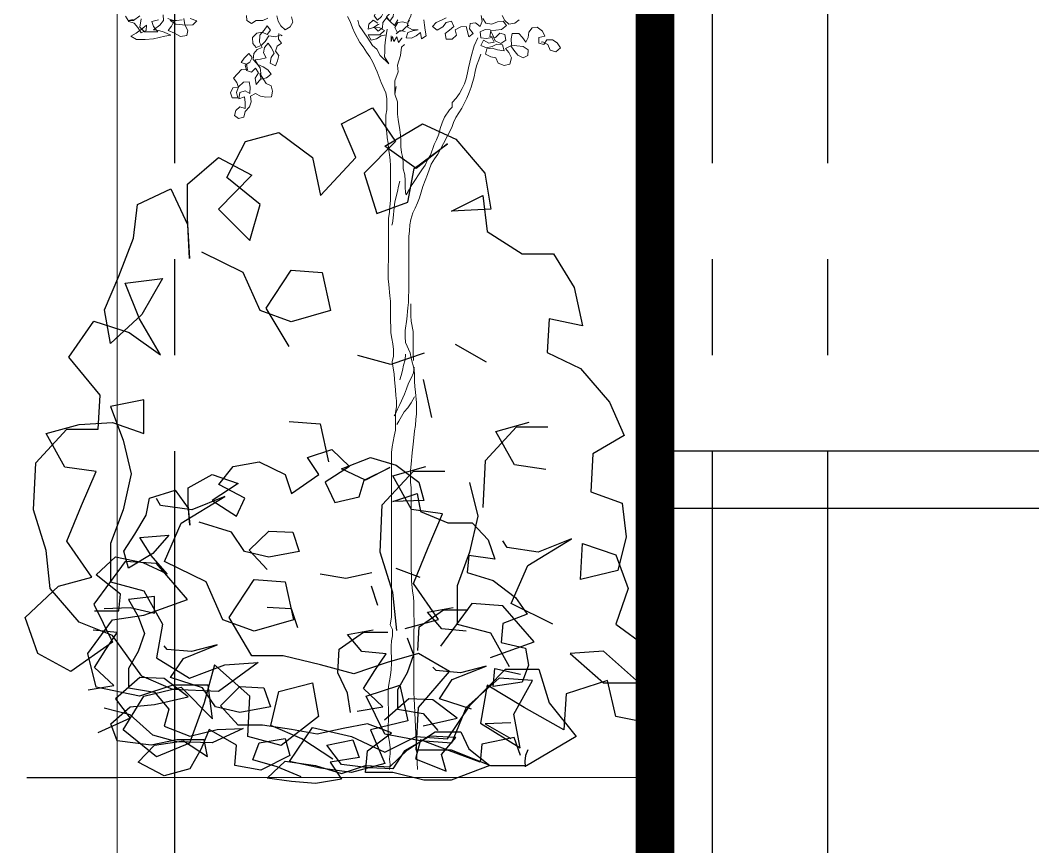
# Model space of a CAD drawing. Header units: metres. Extents: x -58 to 722, y -1100 to 345.
# Drawn here: x 23.128 to 24.447, y 122.748 to 123.825 of the extents above; entities that cross this region are included whole.
import ezdxf

# ---------------------------------------------------------------- set-up
doc = ezdxf.new("R2010")
doc.units = ezdxf.units.M
doc.header["$MEASUREMENT"] = 0
for name, pattern in [('CENTER2', [1.125, 0.75, -0.125, 0.125, -0.125]), ('CENTERX2', [4, 2.5, -0.5, 0.5, -0.5]), ('HIDDEN2', [0.1875, 0.125, -0.0625])]:
    doc.linetypes.add(name, pattern=pattern)
doc.layers.add('FSR_ARQ_002MURO', color=150, linetype='Continuous', lineweight=30)
doc.layers.add('FSR_ARQ_006ARBOLES', color=74, linetype='Continuous', lineweight=0)
for name, color, linetype in [('FSR_ARQ_005VEGETACION', 64, 'Continuous'), ('FSR_ARQ_007PROYECCIONES', 200, 'HIDDEN2'), ('FSR_ARQ_016EJES', 135, 'CENTER2'), ('FSR_ARQ_29PERFILES ACERO', 143, 'Continuous')]:
    doc.layers.add(name, color=color, linetype=linetype)

# ---------------------------------------------------------------- blocks, each defined once
blk = doc.blocks.new('arbusto 3 fsr')
at = {"layer": 'FSR_ARQ_005VEGETACION', "color": 126}
for p, q in [((279.8745, -32.4285), (279.9058, -32.4182)), ((279.9058, -32.4182), (279.929, -32.4402)), ((279.7588, -32.4638), (279.7777, -32.4402)), ((279.7777, -32.4402), (279.8114, -32.4344)), ((279.8114, -32.4344), (279.8451, -32.4506)), ((279.8891, -32.4506), (279.8745, -32.4285)), ((279.929, -32.4402), (279.8974, -32.4608)), ((279.9185, -32.4432), (279.9562, -32.4285)), ((279.9562, -32.4285), (279.9899, -32.4387)), ((279.9899, -32.4387), (280.0193, -32.4608)), ((279.7189, -32.4682), (279.7504, -32.4506)), ((279.7504, -32.4506), (279.7841, -32.4623)), ((279.8451, -32.4506), (279.8534, -32.4755)), ((279.8534, -32.4755), (279.8891, -32.4506)), ((279.95, -32.4579), (279.9185, -32.4432)), ((279.9479, -32.4579), (279.9816, -32.4417)), ((279.9816, -32.4417), (279.95, -32.4579)), ((279.7841, -32.4623), (279.7504, -32.4844)), ((279.7925, -32.4814), (279.7588, -32.4638)), ((279.8974, -32.4608), (279.9101, -32.4872)), ((279.9416, -32.4799), (279.9479, -32.4579)), ((280.0193, -32.4608), (280.0256, -32.4844)), ((279.6685, -32.4814), (279.7022, -32.4712)), ((279.7022, -32.4712), (279.7189, -32.4946)), ((279.7189, -32.4902), (279.7189, -32.4682)), ((279.9101, -32.4872), (279.9416, -32.4799)), ((279.9856, -32.4859), (280.0172, -32.4755)), ((280.0172, -32.4755), (280.0215, -32.4991)), ((279.6644, -32.5035), (279.6685, -32.4814)), ((279.721, -32.5167), (279.7189, -32.4902)), ((279.7504, -32.4844), (279.782, -32.505)), ((279.782, -32.505), (279.7925, -32.4814)), ((280.0256, -32.4844), (279.9856, -32.4859)), ((279.6496, -32.5284), (279.6644, -32.5035)), ((279.7189, -32.4946), (279.721, -32.5167)), ((280.0215, -32.4991), (280.0571, -32.5138)), ((279.7753, -32.526), (279.7334, -32.5126)), ((280.0571, -32.5138), (280.0886, -32.5138)), ((280.0886, -32.5138), (280.1097, -32.5358)), ((279.635, -32.5505), (279.6496, -32.5284)), ((279.656, -32.5329), (279.6938, -32.5299)), ((279.6706, -32.5563), (279.656, -32.5329)), ((279.6938, -32.5299), (279.6728, -32.5535)), ((279.7922, -32.5509), (279.7753, -32.526)), ((279.7985, -32.5494), (279.8238, -32.5245)), ((279.8238, -32.5245), (279.8551, -32.526)), ((279.8551, -32.526), (279.8635, -32.5509)), ((280.1097, -32.5358), (280.118, -32.5608)), ((279.5992, -32.5814), (279.6245, -32.5578)), ((279.6245, -32.5578), (279.6601, -32.5652)), ((279.6412, -32.5726), (279.635, -32.5505)), ((279.6728, -32.5535), (279.6412, -32.5726)), ((279.6916, -32.5799), (279.6706, -32.5563)), ((279.8238, -32.5583), (279.7922, -32.5509)), ((279.8216, -32.5745), (279.7985, -32.5494)), ((279.8635, -32.5509), (279.8238, -32.5583)), ((280.0844, -32.5563), (280.0822, -32.5784)), ((280.118, -32.5608), (280.0844, -32.5563)), ((279.6601, -32.5652), (279.6916, -32.5799)), ((279.6307, -32.6064), (279.5992, -32.5814)), ((279.9244, -32.5862), (279.8909, -32.5804)), ((279.9581, -32.5789), (279.9244, -32.5862)), ((280.021, -32.5847), (279.9897, -32.573)), ((280.0822, -32.5784), (280.1159, -32.5888)), ((279.9572, -32.5959), (279.9656, -32.6209)), ((280.1159, -32.5888), (280.1453, -32.6109)), ((279.6288, -32.6284), (279.6307, -32.6064)), ((279.6749, -32.6094), (279.6412, -32.6137)), ((279.6749, -32.6314), (279.6749, -32.6094)), ((280.1453, -32.6109), (280.1601, -32.6328)), ((279.6097, -32.6254), (279.6434, -32.6241)), ((279.6412, -32.6137), (279.6539, -32.6358)), ((279.6434, -32.6241), (279.6749, -32.6314)), ((279.8217, -32.6236), (279.853, -32.6251)), ((279.853, -32.6251), (279.8614, -32.65)), ((280.0305, -32.63), (280.0639, -32.624)), ((279.5972, -32.6284), (279.6288, -32.6284)), ((279.6539, -32.6358), (279.6622, -32.6579)), ((280.0199, -32.6491), (280.0515, -32.627)), ((280.0493, -32.6519), (280.0305, -32.63)), ((280.0515, -32.627), (280.083, -32.627)), ((280.1601, -32.6328), (280.1286, -32.6447)), ((280.0178, -32.6799), (280.0199, -32.6491)), ((280.0809, -32.6549), (280.0493, -32.6519)), ((280.1286, -32.6447), (280.1264, -32.6696)), ((279.6266, -32.6564), (279.5951, -32.6534)), ((279.6118, -32.6785), (279.6266, -32.6564)), ((279.6622, -32.6579), (279.6539, -32.6813)), ((279.9157, -32.6782), (279.9473, -32.6561)), ((279.9263, -32.6591), (279.9598, -32.6531)), ((279.9452, -32.6811), (279.9263, -32.6591)), ((279.9473, -32.6561), (279.9788, -32.6561)), ((280.004, -32.6635), (280.0123, -32.6856)), ((279.6916, -32.6785), (279.6876, -32.674)), ((279.7127, -32.6902), (279.7567, -32.6726)), ((279.7567, -32.6726), (279.7232, -32.6813)), ((279.9136, -32.709), (279.9157, -32.6782)), ((280.1264, -32.6696), (280.158, -32.677)), ((280.158, -32.677), (280.1621, -32.699)), ((279.5972, -32.7019), (279.6118, -32.6785)), ((279.6539, -32.6813), (279.6412, -32.7034)), ((279.7232, -32.6813), (279.6916, -32.6785)), ((279.6959, -32.7151), (279.7127, -32.6902)), ((279.9767, -32.6841), (279.9452, -32.6811)), ((279.9619, -32.7061), (279.9767, -32.6841)), ((280.0123, -32.6856), (280.004, -32.709)), ((279.6223, -32.7255), (279.5972, -32.7019)), ((279.6412, -32.7034), (279.6412, -32.7285)), ((280.0417, -32.7061), (280.0376, -32.7016)), ((280.0628, -32.7179), (280.1068, -32.7003)), ((280.1068, -32.7003), (280.0733, -32.709)), ((280.1159, -32.727), (280.118, -32.7034)), ((280.118, -32.7034), (280.1515, -32.7108)), ((280.1621, -32.699), (280.1537, -32.7211)), ((279.656, -32.7151), (279.6245, -32.7431)), ((279.6876, -32.7166), (279.656, -32.7151)), ((279.7189, -32.7402), (279.6876, -32.7166)), ((279.7378, -32.7285), (279.6959, -32.7151)), ((279.9263, -32.7356), (279.9136, -32.709)), ((279.9473, -32.7296), (279.9619, -32.7061)), ((280.004, -32.709), (279.9913, -32.7311)), ((280.0733, -32.709), (280.0417, -32.7061)), ((279.5888, -32.7313), (279.6223, -32.7255)), ((279.6412, -32.7285), (279.6749, -32.7343)), ((279.7547, -32.7534), (279.7378, -32.7285)), ((279.761, -32.7519), (279.7863, -32.727)), ((279.7863, -32.727), (279.8176, -32.7285)), ((279.8176, -32.7285), (279.826, -32.7534)), ((279.9724, -32.7532), (279.9473, -32.7296)), ((280.046, -32.7428), (280.0628, -32.7179)), ((280.1537, -32.7211), (280.1159, -32.727)), ((279.6245, -32.7431), (279.6434, -32.7681)), ((279.6749, -32.7343), (279.6938, -32.7563)), ((279.6749, -32.7504), (279.7189, -32.7402)), ((279.9304, -32.7605), (279.9263, -32.7356)), ((280.0061, -32.7428), (279.9746, -32.7707)), ((279.9913, -32.7311), (279.9913, -32.7562)), ((280.0376, -32.7443), (280.0061, -32.7428)), ((280.0879, -32.7562), (280.046, -32.7428)), ((279.6434, -32.7636), (279.6097, -32.7549)), ((279.6182, -32.7755), (279.6434, -32.7534)), ((279.6434, -32.7534), (279.6749, -32.7504)), ((279.6938, -32.7563), (279.6876, -32.7784)), ((279.7863, -32.7608), (279.7547, -32.7534)), ((279.7841, -32.777), (279.761, -32.7519)), ((279.826, -32.7534), (279.7863, -32.7608)), ((279.9389, -32.759), (279.9724, -32.7532)), ((279.9913, -32.7562), (280.025, -32.762)), ((280.069, -32.7679), (280.0376, -32.7443)), ((279.6434, -32.7681), (279.6013, -32.7872)), ((279.6728, -32.7902), (279.6434, -32.7636)), ((280.025, -32.762), (280.0439, -32.784)), ((280.025, -32.7781), (280.069, -32.7679)), ((279.6266, -32.7976), (279.6182, -32.7755)), ((279.6876, -32.7784), (279.721, -32.7916)), ((279.721, -32.7916), (279.7567, -32.7829)), ((279.7464, -32.7829), (279.7358, -32.8078)), ((279.782, -32.8034), (279.7464, -32.7829)), ((279.7904, -32.7814), (279.7504, -32.8004)), ((279.7567, -32.7829), (279.7904, -32.7814)), ((279.8157, -32.777), (279.7841, -32.777)), ((279.8534, -32.7829), (279.8157, -32.777)), ((279.8869, -32.7887), (279.8534, -32.7829)), ((279.9206, -32.7814), (279.8869, -32.7887)), ((279.9522, -32.7755), (279.9206, -32.7814)), ((279.9835, -32.7872), (279.9522, -32.7755)), ((280.1391, -32.774), (280.1054, -32.7755)), ((280.1054, -32.7755), (280.1391, -32.7946)), ((279.7043, -32.7961), (279.6706, -32.8034)), ((279.7043, -32.7989), (279.6728, -32.7902)), ((279.7399, -32.7961), (279.7043, -32.7961)), ((279.7442, -32.8182), (279.7399, -32.7961)), ((279.8114, -32.8004), (279.8451, -32.7946)), ((279.8451, -32.7946), (279.8513, -32.8167)), ((279.8996, -32.8034), (279.9333, -32.7961)), ((279.9333, -32.7961), (279.9416, -32.8195)), ((279.9522, -32.8108), (279.9835, -32.7872)), ((280.0339, -32.7916), (280.0004, -32.8108)), ((280.0045, -32.8093), (280.0404, -32.7857)), ((280.0215, -32.7961), (280.015, -32.821)), ((280.0592, -32.8108), (280.0215, -32.7961)), ((280.0676, -32.7931), (280.0339, -32.7916)), ((280.0404, -32.7857), (280.0738, -32.7857)), ((280.0487, -32.8152), (280.0676, -32.7931)), ((280.0738, -32.7857), (280.0844, -32.8078)), ((280.1432, -32.7931), (280.1013, -32.8019)), ((280.1515, -32.8167), (280.1432, -32.7931)), ((279.6706, -32.8034), (279.6266, -32.7976)), ((279.6539, -32.8255), (279.6749, -32.8034)), ((279.6749, -32.8034), (279.7127, -32.7976)), ((279.7504, -32.8004), (279.7043, -32.7989)), ((279.7127, -32.7976), (279.7442, -32.8182)), ((279.7358, -32.8078), (279.721, -32.8342)), ((279.7798, -32.8299), (279.782, -32.8034)), ((279.803, -32.8225), (279.8114, -32.8004)), ((279.9185, -32.8284), (279.8996, -32.8034)), ((279.9816, -32.8314), (280.0045, -32.8093)), ((280.0844, -32.8078), (280.1116, -32.8299)), ((280.1013, -32.8019), (280.0992, -32.8255)), ((280.1611, -32.8092), (280.158, -32.8166)), ((279.8346, -32.8314), (279.803, -32.8225)), ((279.8513, -32.8167), (279.8135, -32.8357)), ((279.9416, -32.8195), (279.9039, -32.8255)), ((279.95, -32.8387), (279.9522, -32.8108)), ((280.0004, -32.8108), (279.9856, -32.8342)), ((280.015, -32.821), (280.055, -32.8372)), ((280.055, -32.8372), (280.0487, -32.8152)), ((280.0992, -32.8255), (280.0592, -32.8108)), ((280.158, -32.8166), (280.1572, -32.824)), ((279.6876, -32.8431), (279.6539, -32.8255)), ((279.721, -32.8342), (279.6876, -32.8431)), ((279.8135, -32.8357), (279.7798, -32.8299)), ((279.8219, -32.8461), (279.8451, -32.824)), ((279.8659, -32.8446), (279.8346, -32.8314)), ((279.8451, -32.824), (279.8848, -32.8299)), ((279.8848, -32.8299), (279.9185, -32.8401)), ((279.9039, -32.8255), (279.9185, -32.8475)), ((279.9541, -32.8327), (279.9185, -32.8284)), ((279.9185, -32.8401), (279.95, -32.8299)), ((279.95, -32.8299), (279.9816, -32.8314)), ((279.9856, -32.8342), (279.9541, -32.8327)), ((280.1116, -32.8299), (280.0614, -32.849)), ((280.1572, -32.824), (280.1578, -32.8314)), ((279.8534, -32.8505), (279.8219, -32.8461)), ((279.9185, -32.8475), (279.8848, -32.8533)), ((279.9856, -32.8387), (279.95, -32.8387)), ((280.0256, -32.849), (279.9856, -32.8387)), ((280.0614, -32.849), (280.0256, -32.849)), ((279.8848, -32.8533), (279.8534, -32.8505))]:
    blk.add_line(p, q, dxfattribs=at)
blk = doc.blocks.new('arbusto fsr 2')
at = {"layer": 'FSR_ARQ_005VEGETACION', "color": 104}
for p, q in [((276.9096, -31.4695), (276.95, -31.4489)), ((276.95, -31.4489), (276.9798, -31.4928)), ((276.9284, -31.5134), (276.9096, -31.4695)), ((276.9663, -31.4988), (277.015, -31.4695)), ((277.015, -31.4695), (277.0584, -31.4898)), ((276.7848, -31.4928), (276.8282, -31.4812)), ((276.8282, -31.4812), (276.8717, -31.5134)), ((277.0584, -31.4898), (277.0963, -31.5338)), ((276.7605, -31.5397), (276.7848, -31.4928)), ((276.9798, -31.4928), (276.9392, -31.5338)), ((277.0069, -31.5281), (276.9663, -31.4988)), ((277.0042, -31.5281), (277.0476, -31.4958)), ((277.0476, -31.4958), (277.0069, -31.5281)), ((276.709, -31.5484), (276.7497, -31.5134)), ((276.7497, -31.5134), (276.7931, -31.5367)), ((276.8717, -31.5134), (276.8825, -31.563)), ((276.8825, -31.563), (276.9284, -31.5134)), ((276.9962, -31.5717), (277.0042, -31.5281)), ((276.7931, -31.5367), (276.7497, -31.5807)), ((276.8039, -31.5747), (276.7605, -31.5397)), ((276.9392, -31.5338), (276.9555, -31.5863)), ((277.0963, -31.5338), (277.1043, -31.5807)), ((276.644, -31.5747), (276.6874, -31.5544)), ((276.6874, -31.5544), (276.709, -31.601)), ((276.709, -31.5923), (276.709, -31.5484)), ((277.0529, -31.5836), (277.0935, -31.563)), ((277.0935, -31.563), (277.0991, -31.6099)), ((276.6388, -31.6186), (276.644, -31.5747)), ((276.7497, -31.5807), (276.7904, -31.6216)), ((276.7904, -31.6216), (276.8039, -31.5747)), ((276.9555, -31.5863), (276.9962, -31.5717)), ((277.1043, -31.5807), (277.0529, -31.5836)), ((276.7118, -31.6449), (276.709, -31.5923)), ((276.709, -31.601), (276.7118, -31.6449)), ((277.0991, -31.6099), (277.145, -31.6392)), ((276.6197, -31.6682), (276.6388, -31.6186)), ((276.7817, -31.6634), (276.7278, -31.6369)), ((277.145, -31.6392), (277.1856, -31.6392)), ((277.1856, -31.6392), (277.2127, -31.6828)), ((276.8116, -31.71), (276.8442, -31.6604)), ((276.8442, -31.6604), (276.8846, -31.6634)), ((276.6009, -31.7121), (276.6197, -31.6682)), ((276.628, -31.6772), (276.6767, -31.6712)), ((276.6767, -31.6712), (276.6496, -31.7181)), ((276.8036, -31.713), (276.7817, -31.6634)), ((276.8846, -31.6634), (276.8954, -31.713)), ((276.6468, -31.7238), (276.628, -31.6772)), ((277.2127, -31.6828), (277.2235, -31.7327)), ((276.6089, -31.756), (276.6009, -31.7121)), ((276.8442, -31.7277), (276.8036, -31.713)), ((276.8415, -31.7599), (276.8116, -31.71)), ((276.8954, -31.713), (276.8442, -31.7277)), ((276.5547, -31.7736), (276.5873, -31.7268)), ((276.5873, -31.7268), (276.6332, -31.7414)), ((276.6496, -31.7181), (276.6089, -31.756)), ((276.6739, -31.7707), (276.6468, -31.7238)), ((277.1801, -31.7238), (277.1774, -31.7677)), ((277.2235, -31.7327), (277.1801, -31.7238)), ((276.6332, -31.7414), (276.6739, -31.7707)), ((277.0174, -31.7686), (276.974, -31.7832)), ((277.0985, -31.7802), (277.0581, -31.7569)), ((277.1774, -31.7677), (277.2208, -31.7883)), ((276.5953, -31.8233), (276.5547, -31.7736)), ((276.974, -31.7832), (276.9308, -31.7716)), ((277.2208, -31.7883), (277.2587, -31.8322)), ((277.0162, -31.8025), (277.027, -31.8521)), ((276.5928, -31.8672), (276.5953, -31.8233)), ((276.6523, -31.8292), (276.6089, -31.8379)), ((276.6523, -31.8731), (276.6523, -31.8292)), ((277.2587, -31.8322), (277.2777, -31.8758)), ((276.6089, -31.8379), (276.6252, -31.8818)), ((276.5682, -31.8612), (276.6117, -31.8585)), ((276.6117, -31.8585), (276.6523, -31.8731)), ((276.8415, -31.8574), (276.8819, -31.8604)), ((276.8819, -31.8604), (276.8927, -31.91)), ((277.1106, -31.8702), (277.1538, -31.8583)), ((276.5115, -31.9111), (276.5522, -31.8672)), ((276.5251, -31.8731), (276.5682, -31.8612)), ((276.5494, -31.9168), (276.5251, -31.8731)), ((276.5522, -31.8672), (276.5928, -31.8672)), ((277.0971, -31.9082), (277.1377, -31.8643)), ((277.135, -31.9139), (277.1106, -31.8702)), ((277.1377, -31.8643), (277.1784, -31.8643)), ((276.6252, -31.8818), (276.636, -31.9257)), ((277.2777, -31.8758), (277.2371, -31.8994)), ((277.2371, -31.8994), (277.2343, -31.949)), ((276.5088, -31.9723), (276.5115, -31.9111)), ((277.0943, -31.9694), (277.0971, -31.9082)), ((276.5901, -31.9227), (276.5494, -31.9168)), ((276.571, -31.9666), (276.5901, -31.9227)), ((276.636, -31.9257), (276.6252, -31.9723)), ((276.9628, -31.9661), (277.0034, -31.9222)), ((276.9763, -31.9282), (277.0195, -31.9162)), ((277.0034, -31.9222), (277.0441, -31.9222)), ((277.1756, -31.9198), (277.135, -31.9139)), ((277.0007, -31.9718), (276.9763, -31.9282)), ((277.0765, -31.9368), (277.0873, -31.9808)), ((277.2343, -31.949), (277.275, -31.9637)), ((276.6739, -31.9666), (276.6686, -31.9577)), ((276.701, -31.99), (276.7577, -31.955)), ((276.7577, -31.955), (276.7146, -31.9723)), ((276.96, -32.0274), (276.9628, -31.9661)), ((277.275, -31.9637), (277.2803, -32.0076)), ((276.5251, -32.0252), (276.5088, -31.9723)), ((276.5522, -32.0133), (276.571, -31.9666)), ((276.6252, -31.9723), (276.6089, -32.0162)), ((276.7146, -31.9723), (276.6739, -31.9666)), ((277.0413, -31.9778), (277.0007, -31.9718)), ((277.0223, -32.0217), (277.0413, -31.9778)), ((276.6794, -32.0396), (276.701, -31.99)), ((277.0873, -31.9808), (277.0765, -32.0274)), ((276.5845, -32.0602), (276.5522, -32.0133)), ((276.6089, -32.0162), (276.6089, -32.0661)), ((277.1252, -32.0217), (277.1199, -32.0127)), ((277.1523, -32.045), (277.209, -32.01)), ((277.209, -32.01), (277.1658, -32.0274)), ((277.2208, -32.0631), (277.2235, -32.0162)), ((277.2235, -32.0162), (277.2667, -32.0309)), ((277.2803, -32.0076), (277.2695, -32.0515)), ((276.5303, -32.0748), (276.5251, -32.0252)), ((276.9763, -32.0802), (276.96, -32.0274)), ((277.0034, -32.0683), (277.0223, -32.0217)), ((277.0765, -32.0274), (277.0602, -32.0713)), ((277.1658, -32.0274), (277.1252, -32.0217)), ((277.2667, -32.0309), (277.283, -32.0748)), ((276.628, -32.0396), (276.5873, -32.0951)), ((276.6686, -32.0425), (276.628, -32.0396)), ((276.709, -32.0894), (276.6686, -32.0425)), ((276.7334, -32.0661), (276.6794, -32.0396)), ((277.1307, -32.0946), (277.1523, -32.045)), ((277.2695, -32.0515), (277.2208, -32.0631)), ((276.498, -32.1127), (276.5414, -32.0718)), ((276.5414, -32.0718), (276.5845, -32.0602)), ((276.6089, -32.0661), (276.6523, -32.0778)), ((276.7552, -32.1157), (276.7334, -32.0661)), ((276.7632, -32.1127), (276.7959, -32.0631)), ((276.7959, -32.0631), (276.8363, -32.0661)), ((276.8363, -32.0661), (276.8471, -32.1157)), ((277.0358, -32.1152), (277.0034, -32.0683)), ((277.0602, -32.0713), (277.0602, -32.1212)), ((276.5682, -32.1187), (276.5303, -32.0748)), ((276.6523, -32.0778), (276.6767, -32.1214)), ((276.9816, -32.1298), (276.9763, -32.0802)), ((277.283, -32.0748), (277.2667, -32.1214)), ((276.5873, -32.0951), (276.6117, -32.145)), ((276.6523, -32.1098), (276.709, -32.0894)), ((277.0792, -32.0946), (277.0386, -32.1502)), ((277.1199, -32.0976), (277.0792, -32.0946)), ((277.1603, -32.1445), (277.1199, -32.0976)), ((277.1846, -32.1212), (277.1307, -32.0946)), ((276.6117, -32.1157), (276.6523, -32.1098)), ((276.5143, -32.1596), (276.498, -32.1127)), ((276.6117, -32.1361), (276.5682, -32.1187)), ((276.5793, -32.1596), (276.6117, -32.1157)), ((276.6767, -32.1214), (276.6686, -32.1653)), ((276.7959, -32.1304), (276.7552, -32.1157)), ((276.7931, -32.1626), (276.7632, -32.1127)), ((276.8471, -32.1157), (276.7959, -32.1304)), ((276.9926, -32.1269), (277.0358, -32.1152)), ((277.0602, -32.1212), (277.1036, -32.1328)), ((277.2667, -32.1214), (277.3074, -32.1507)), ((276.6496, -32.1889), (276.6117, -32.1361)), ((277.1036, -32.1328), (277.1279, -32.1765)), ((276.6117, -32.145), (276.5574, -32.1829)), ((277.1036, -32.1648), (277.1603, -32.1445)), ((277.3074, -32.1507), (277.2938, -32.1946)), ((276.5574, -32.1829), (276.5143, -32.1596)), ((276.5901, -32.2035), (276.5793, -32.1596)), ((276.8338, -32.1626), (276.7931, -32.1626)), ((276.8825, -32.1743), (276.8338, -32.1626)), ((277.0097, -32.1596), (276.969, -32.1713)), ((277.0501, -32.1829), (277.0097, -32.1596)), ((277.2506, -32.1567), (277.2072, -32.1596)), ((277.2072, -32.1596), (277.2506, -32.1976)), ((277.2938, -32.1946), (277.2506, -32.1567)), ((276.6686, -32.1653), (276.7118, -32.1916)), ((276.7118, -32.1916), (276.7577, -32.1743)), ((276.7444, -32.1743), (276.7309, -32.2239)), ((276.7904, -32.2152), (276.7444, -32.1743)), ((276.8011, -32.1713), (276.7497, -32.2092)), ((276.7577, -32.1743), (276.8011, -32.1713)), ((276.9256, -32.1859), (276.8825, -32.1743)), ((276.969, -32.1713), (276.9256, -32.1859)), ((276.6902, -32.2063), (276.6496, -32.1889)), ((277.0097, -32.2298), (277.0501, -32.1829)), ((277.0772, -32.2269), (277.1234, -32.18)), ((277.1234, -32.18), (277.1666, -32.18)), ((277.1666, -32.18), (277.1801, -32.2239)), ((276.6468, -32.2152), (276.5901, -32.2035)), ((276.6902, -32.2006), (276.6468, -32.2152)), ((276.6523, -32.2152), (276.701, -32.2035)), ((276.7361, -32.2006), (276.6902, -32.2006)), ((276.701, -32.2035), (276.7417, -32.2445)), ((276.7417, -32.2445), (276.7361, -32.2006)), ((276.8282, -32.2092), (276.8717, -32.1976)), ((276.8717, -32.1976), (276.8797, -32.2415)), ((276.9419, -32.2152), (276.9854, -32.2006)), ((276.9854, -32.2006), (276.9962, -32.2472)), ((277.1151, -32.1916), (277.0719, -32.2298)), ((277.0991, -32.2006), (277.0908, -32.2502)), ((277.1477, -32.2298), (277.0991, -32.2006)), ((277.1585, -32.1946), (277.1151, -32.1916)), ((277.1342, -32.2385), (277.1585, -32.1946)), ((277.2559, -32.1946), (277.202, -32.2122)), ((277.2506, -32.1976), (277.2938, -32.1976)), ((277.2667, -32.2415), (277.2559, -32.1946)), ((277.2938, -32.1976), (277.3101, -32.2502)), ((277.3303, -32.2096), (277.2968, -32.1978)), ((276.6252, -32.2591), (276.6523, -32.2152)), ((276.7497, -32.2092), (276.6902, -32.2063)), ((276.7876, -32.2678), (276.7904, -32.2152)), ((276.8175, -32.2531), (276.8282, -32.2092)), ((276.9663, -32.2648), (276.9419, -32.2152)), ((277.202, -32.2122), (277.1992, -32.2591)), ((276.7309, -32.2239), (276.7118, -32.2765)), ((277.0069, -32.2854), (277.0097, -32.2298)), ((277.0476, -32.2708), (277.0772, -32.2269)), ((277.0719, -32.2298), (277.0529, -32.2765)), ((277.1992, -32.2591), (277.1477, -32.2298)), ((277.1801, -32.2239), (277.2153, -32.2678)), ((276.8797, -32.2415), (276.831, -32.2794)), ((277.1422, -32.2824), (277.1342, -32.2385)), ((277.3101, -32.2502), (277.2667, -32.2415)), ((276.8581, -32.2708), (276.8175, -32.2531)), ((276.8418, -32.3), (276.8717, -32.2561)), ((276.8717, -32.2561), (276.9229, -32.2678)), ((276.9962, -32.2472), (276.9475, -32.2591)), ((277.0908, -32.2502), (277.1422, -32.2824)), ((276.6686, -32.2941), (276.6252, -32.2591)), ((276.831, -32.2794), (276.7876, -32.2678)), ((276.9229, -32.2678), (276.9663, -32.2881)), ((276.9475, -32.2591), (276.9663, -32.3028)), ((277.0122, -32.2735), (276.9663, -32.2648)), ((276.9663, -32.2881), (277.0069, -32.2678)), ((277.0069, -32.2678), (277.0476, -32.2708)), ((277.2153, -32.2678), (277.1505, -32.3057)), ((276.7118, -32.2765), (276.6686, -32.2941)), ((276.8985, -32.2971), (276.8581, -32.2708)), ((277.0529, -32.2765), (277.0122, -32.2735)), ((277.0529, -32.2854), (277.0069, -32.2854)), ((277.1043, -32.3057), (277.0529, -32.2854)), ((276.8825, -32.3087), (276.8418, -32.3)), ((276.9229, -32.3144), (276.8825, -32.3087)), ((276.9663, -32.3028), (276.9229, -32.3144)), ((277.1505, -32.3057), (277.1043, -32.3057))]:
    blk.add_line(p, q, dxfattribs=at)
blk = doc.blocks.new('arboles fsr 01')
at = {"layer": 'FSR_ARQ_006ARBOLES', "color": 35}
for points in [[(186.4136, -36.7516), (186.4144, -36.7437), (186.4136, -36.7358), (186.4144, -36.728), (186.4144, -36.7187), (186.4137, -36.7101), (186.4122, -36.7022), (186.4115, -36.6936), (186.4115, -36.685), (186.4123, -36.6772), (186.4123, -36.66), (186.4116, -36.6521), (186.4116, -36.6343), (186.4123, -36.6264), (186.4152, -36.6092), (186.4159, -36.6006), (186.4166, -36.5914), (186.4166, -36.5828), (186.4159, -36.5742), (186.4159, -36.5656), (186.4167, -36.5577), (186.4181, -36.5499), (186.4181, -36.5406), (186.4145, -36.5334), (186.4167, -36.522), (186.4168, -36.2735), (186.4176, -36.265), (186.4204, -36.2492), (186.4226, -36.2399), (186.4226, -36.2135), (186.424, -36.2049), (186.4241, -36.1956), (186.4233, -36.1877), (186.4226, -36.1791), (186.4212, -36.1634), (186.4205, -36.1548), (186.4191, -36.1462), (186.4177, -36.1369), (186.4198, -36.1284), (186.4198, -36.1183), (186.4184, -36.1098), (186.417, -36.1019), (186.4156, -36.0933), (186.4156, -36.084), (186.4149, -36.0754), (186.4149, -36.0454), (186.4142, -36.0375), (186.4128, -36.0204), (186.4114, -36.0118), (186.4114, -35.9932), (186.4121, -35.9832), (186.4122, -35.9202), (186.4136, -35.9116), (186.4143, -35.9031), (186.415, -35.8938), (186.4151, -35.8408), (186.4144, -35.833), (186.4137, -35.8244), (186.4122, -35.8158), (186.4115, -35.8072), (186.4101, -35.7994), (186.4094, -35.7915), (186.408, -35.7829), (186.408, -35.765), (186.4094, -35.7572), (186.4095, -35.74), (186.408, -35.7314), (186.4009, -35.7157), (186.3952, -35.6999), (186.388, -35.6842), (186.3838, -35.677), (186.3788, -35.6699), (186.3738, -35.662), (186.3688, -35.6556), (186.3616, -35.6413), (186.3581, -35.6334), (186.3545, -35.6241), (186.3502, -35.6162)], [(186.3659, -35.622), (186.3681, -35.6298), (186.3809, -35.6491), (186.3809, -35.6491), (186.3881, -35.6599), (186.3945, -35.6656), (186.3995, -35.6749), (186.4124, -35.6878), (186.4059, -35.6771), (186.4067, -35.6692), (186.4067, -35.6606), (186.4074, -35.6513), (186.4103, -35.6356)], [(186.4386, -35.8852), (186.4437, -35.8766), (186.448, -35.8695), (186.453, -35.8623), (186.4573, -35.8552), (186.4623, -35.8473), (186.4673, -35.8402), (186.4709, -35.8323), (186.4752, -35.8252), (186.4809, -35.8094), (186.4845, -35.8023), (186.4881, -35.7937), (186.4902, -35.7851), (186.4931, -35.7765), (186.4967, -35.768), (186.5038, -35.7572), (186.5081, -35.753), (186.5081, -35.7458), (186.5139, -35.7394), (186.5189, -35.7322), (186.5232, -35.7251), (186.5268, -35.7179), (186.5289, -35.7101), (186.5311, -35.7015), (186.5325, -35.6936), (186.5368, -35.6765), (186.5411, -35.6607), (186.5469, -35.6486)], [(186.436, -35.6585), (186.4317, -35.6628), (186.4303, -35.6749), (186.4259, -35.6899), (186.4267, -35.7), (186.4216, -35.7135), (186.4216, -35.7336), (186.4238, -35.7221), (186.4216, -35.7336), (186.4259, -35.745), (186.4259, -35.7636), (186.4266, -35.7715), (186.4294, -35.7872), (186.4301, -35.7951), (186.4309, -35.8037), (186.4308, -35.813), (186.4316, -35.8216), (186.4337, -35.8294), (186.4344, -35.8373), (186.4344, -35.8459), (186.4365, -35.8552), (186.4372, -35.8638), (186.4372, -35.8731), (186.4379, -35.8823), (186.4386, -35.8852)], [(186.5511, -35.6729), (186.5483, -35.6815), (186.5447, -35.6908), (186.5425, -35.6994), (186.5411, -35.7072), (186.5368, -35.723), (186.5339, -35.7308), (186.5303, -35.7394), (186.5267, -35.7465), (186.5224, -35.7544), (186.5138, -35.7687), (186.5103, -35.7759), (186.5074, -35.7837), (186.4952, -35.808), (186.4866, -35.8237), (186.4816, -35.8309), (186.4766, -35.8388), (186.4709, -35.8545), (186.4673, -35.8638), (186.4637, -35.8724), (186.4615, -35.8809), (186.4587, -35.8895), (186.4558, -35.8974), (186.4522, -35.9052), (186.4486, -35.9124), (186.4458, -35.9224), (186.4443, -35.9303), (186.4436, -35.9396), (186.4429, -35.9482), (186.4428, -36.0304), (186.4421, -36.0383), (186.4421, -36.0476), (186.4413, -36.0554), (186.4399, -36.0726), (186.437, -36.0898), (186.437, -36.0991), (186.4377, -36.1076), (186.4449, -36.1234), (186.4463, -36.1312), (186.4506, -36.1484), (186.4513, -36.157), (186.4513, -36.1663), (186.452, -36.1742), (186.4527, -36.1827), (186.4541, -36.1985), (186.4541, -36.2156), (186.4534, -36.2235), (186.4526, -36.2328), (186.4512, -36.2407), (186.4497, -36.2564), (186.449, -36.2657), (186.4476, -36.2743), (186.4461, -36.2914), (186.4454, -36.3007), (186.4454, -36.3186), (186.4461, -36.3265), (186.4461, -36.4498), (186.4468, -36.4576), (186.4468, -36.4669), (186.4482, -36.4827), (186.4496, -36.4913), (186.4503, -36.4998), (186.4503, -36.5184), (186.451, -36.5263), (186.451, -36.5349), (186.4503, -36.5435), (186.4502, -36.6364), (186.4509, -36.6443), (186.4559, -36.7512)], [(186.4294, -35.8645), (186.4272, -35.8723), (186.4258, -35.8802), (186.4215, -35.8959), (186.4207, -35.9045), (186.4193, -35.9202), (186.4179, -35.9281), (186.4171, -35.931)], [(186.4456, -36.0497), (186.4456, -36.0676), (186.4463, -36.0755), (186.4492, -36.0912), (186.4492, -36.1255), (186.4499, -36.1334), (186.4499, -36.1348)], [(186.4377, -36.1255), (186.437, -36.1341), (186.4348, -36.142), (186.4334, -36.1498), (186.4312, -36.1577), (186.4291, -36.1641)], [(186.4506, -36.1448), (186.4498, -36.1534), (186.4463, -36.1613), (186.442, -36.1691), (186.4391, -36.1777), (186.4362, -36.1856), (186.4291, -36.2013), (186.4255, -36.2085), (186.4219, -36.2163), (186.4205, -36.2185)], [(186.4512, -36.1899), (186.4462, -36.1985), (186.4412, -36.2063), (186.4355, -36.2121), (186.4319, -36.2192), (186.4276, -36.2263), (186.4247, -36.2314)]]:
    blk.add_lwpolyline(points, dxfattribs=at)
at = {"layer": 'FSR_ARQ_006ARBOLES'}
for points in [[(186.1011, -35.6216), (186.0925, -35.6223), (186.0832, -35.6223), (186.0918, -35.628), (186.1018, -35.6288), (186.1097, -35.6295), (186.1175, -35.6288), (186.1233, -35.6231), (186.1132, -35.6195)], [(186.1039, -35.6195), (186.1054, -35.6288), (186.1097, -35.6373), (186.1082, -35.6452), (186.0989, -35.6466), (186.0896, -35.6416), (186.0803, -35.6373), (186.0853, -35.6309), (186.0889, -35.623), (186.0796, -35.6194)], [(186.0653, -35.6216), (186.0553, -35.6237), (186.0582, -35.6316), (186.0646, -35.6395), (186.0446, -35.6394), (186.0374, -35.6323), (186.0396, -35.6201)], [(186.016, -35.6158), (186.021, -35.6237), (186.0288, -35.6265), (186.0346, -35.633), (186.0396, -35.6409), (186.0467, -35.6373), (186.0474, -35.6294), (186.0396, -35.6359), (186.0317, -35.6416), (186.0238, -35.6458), (186.0324, -35.6509), (186.0453, -35.6509), (186.0581, -35.6502), (186.0753, -35.6459), (186.0839, -35.6445), (186.0739, -35.6402), (186.066, -35.6373), (186.0582, -35.6366), (186.0675, -35.6294), (186.0732, -35.6223), (186.0725, -35.6137)], [(186.0274, -35.6208), (186.0196, -35.6222), (186.0281, -35.6223), (186.0374, -35.6151)], [(186.2658, -35.6169), (186.268, -35.6247), (186.2637, -35.6319), (186.2565, -35.6362), (186.2501, -35.6304), (186.2458, -35.6233), (186.2436, -35.6154)], [(186.2301, -35.619), (186.2229, -35.6225), (186.2129, -35.6225), (186.2057, -35.6268), (186.1986, -35.6225), (186.1979, -35.6146)], [(186.499, -35.6185), (186.4918, -35.6221), (186.4839, -35.6256), (186.4782, -35.6314), (186.4854, -35.6371), (186.4939, -35.6321), (186.499, -35.6256), (186.5068, -35.6235), (186.5104, -35.6314), (186.504, -35.6371), (186.4975, -35.6421), (186.4989, -35.6507), (186.5082, -35.6507), (186.5147, -35.6443), (186.5125, -35.6364), (186.5211, -35.6321), (186.529, -35.6314), (186.5333, -35.6471), (186.5397, -35.6421), (186.534, -35.635), (186.5354, -35.6271), (186.5433, -35.6257), (186.5504, -35.6314), (186.5533, -35.6236), (186.5519, -35.615)], [(186.6091, -35.6215), (186.6027, -35.6265), (186.5934, -35.6279), (186.5876, -35.6222), (186.5834, -35.615)], [(186.554, -35.6193), (186.559, -35.6264), (186.5676, -35.6279), (186.5762, -35.6243), (186.5848, -35.6236), (186.5898, -35.63), (186.5826, -35.6357), (186.574, -35.6372), (186.5662, -35.6379), (186.5647, -35.6464), (186.5733, -35.6479), (186.5798, -35.6415), (186.5876, -35.6436), (186.589, -35.6522), (186.5812, -35.6572), (186.5726, -35.6529), (186.569, -35.6436), (186.5655, -35.6364), (186.5576, -35.6357), (186.5504, -35.6393), (186.5511, -35.6486), (186.5597, -35.6493), (186.5676, -35.6479), (186.5712, -35.655), (186.5633, -35.6565), (186.5554, -35.6522), (186.5511, -35.66), (186.5597, -35.6636), (186.5683, -35.6615), (186.5755, -35.6579), (186.584, -35.6593), (186.5862, -35.6679), (186.5762, -35.6665), (186.5683, -35.6643), (186.5604, -35.665), (186.5583, -35.6729), (186.5661, -35.6772), (186.574, -35.6786), (186.5776, -35.6865), (186.5862, -35.6901), (186.5947, -35.688), (186.5976, -35.6787), (186.5933, -35.6708), (186.5883, -35.6644), (186.5962, -35.6608), (186.6012, -35.6672), (186.6069, -35.6744), (186.6148, -35.6787), (186.6219, -35.6751), (186.6227, -35.6665), (186.6148, -35.6615), (186.6055, -35.6608), (186.5976, -35.6594), (186.5969, -35.6501), (186.5984, -35.6422), (186.6084, -35.6422), (186.6141, -35.6479), (186.6191, -35.6551), (186.6227, -35.6479), (186.6234, -35.6401), (186.6284, -35.6336), (186.6363, -35.6322), (186.6441, -35.6387), (186.6477, -35.6458), (186.6384, -35.6479), (186.6384, -35.6565), (186.6463, -35.6587), (186.6506, -35.6515), (186.6591, -35.6515), (186.6663, -35.6558), (186.6713, -35.6637), (186.6641, -35.6694), (186.6555, -35.6673), (186.652, -35.6587), (186.6448, -35.6544), (186.642, -35.6551)], [(186.4088, -35.6442), (186.401, -35.6456), (186.3938, -35.6499), (186.3859, -35.652), (186.3816, -35.6441), (186.3988, -35.6442), (186.406, -35.6377), (186.3988, -35.6334), (186.391, -35.6327), (186.3967, -35.6384), (186.4031, -35.6334), (186.4038, -35.6256), (186.4089, -35.6184), (186.4146, -35.6241), (186.421, -35.6299), (186.426, -35.6213)], [(186.4653, -35.6213), (186.4661, -35.6292), (186.4675, -35.6371), (186.4689, -35.6456), (186.4617, -35.6499), (186.4603, -35.6406), (186.4539, -35.6456), (186.4467, -35.6492), (186.4389, -35.6485), (186.441, -35.6406), (186.4489, -35.6378), (186.4568, -35.6363), (186.4482, -35.6363), (186.4403, -35.632), (186.4417, -35.6242), (186.4439, -35.622)], [(186.4024, -35.6055), (186.3946, -35.6084), (186.3903, -35.6155), (186.3953, -35.622), (186.4017, -35.6163), (186.4053, -35.6091), (186.4074, -35.6055)], [(186.4224, -35.6098), (186.4146, -35.6113), (186.4089, -35.617), (186.4139, -35.6234), (186.4189, -35.6163), (186.4203, -35.6084), (186.4217, -35.6048)], [(186.396, -35.6263), (186.3888, -35.622), (186.3824, -35.6277), (186.3817, -35.6356), (186.3895, -35.6327), (186.3967, -35.6284), (186.3981, -35.6277)], [(186.4417, -35.627), (186.4339, -35.6242), (186.426, -35.6256), (186.4217, -35.6327), (186.4253, -35.6399), (186.4331, -35.6377), (186.4389, -35.632), (186.4425, -35.6292)], [(186.441, -35.6242), (186.4453, -35.617), (186.4468, -35.612)], [(186.2471, -35.6422), (186.2463, -35.6503), (186.2511, -35.6567), (186.2442, -35.661), (186.2419, -35.6687), (186.2467, -35.6751), (186.245, -35.6832), (186.2417, -35.6909), (186.234, -35.6866), (186.2352, -35.678), (186.24, -35.6718), (186.2352, -35.6633), (186.2309, -35.6564), (186.2255, -35.6632), (186.2238, -35.6713), (186.2276, -35.6788), (186.2191, -35.6806), (186.211, -35.6819), (186.2153, -35.6888), (186.223, -35.6921), (186.2303, -35.6969), (186.2351, -35.7033), (186.2282, -35.7086), (186.2201, -35.7109), (186.2183, -35.7024), (186.228, -35.7172), (186.2352, -35.721), (186.2375, -35.729), (186.2357, -35.7372), (186.2272, -35.738), (186.219, -35.7363), (186.2118, -35.7325), (186.2043, -35.7363), (186.2052, -35.7448), (186.2029, -35.7525), (186.1961, -35.7598), (186.1943, -35.768), (186.1863, -35.7703), (186.1801, -35.7655), (186.1823, -35.7578), (186.1882, -35.7525), (186.1959, -35.7548), (186.1961, -35.7462), (186.1953, -35.7376), (186.1868, -35.7404), (186.188, -35.7308), (186.196, -35.7285), (186.2032, -35.7323), (186.2039, -35.7231), (186.2021, -35.7146), (186.1935, -35.7154), (186.1861, -35.7222), (186.1829, -35.731), (186.1852, -35.739), (186.1766, -35.7388), (186.1738, -35.7313), (186.1776, -35.7241), (186.1862, -35.7232), (186.1834, -35.7158), (186.1786, -35.7093), (186.1908, -35.6963), (186.1994, -35.6965), (186.1981, -35.6884), (186.1899, -35.6857), (186.1947, -35.6794), (186.2016, -35.6721), (186.2068, -35.678), (186.203, -35.6852), (186.1961, -35.6895), (186.1979, -35.698), (186.2056, -35.7003), (186.2115, -35.694), (186.2163, -35.7014), (186.211, -35.7092), (186.2128, -35.7188), (186.2196, -35.7104), (186.2198, -35.7018), (186.2185, -35.6938), (186.2132, -35.6869), (186.208, -35.681), (186.2092, -35.6723), (186.214, -35.6661), (186.2215, -35.6633), (186.2177, -35.6548), (186.2183, -35.6447), (186.2246, -35.6369), (186.2295, -35.6306), (186.2342, -35.637), (186.2294, -35.6433), (186.2217, -35.64), (186.2136, -35.6413), (186.2073, -35.6481), (186.2076, -35.6572), (186.2129, -35.6631), (186.2204, -35.6603), (186.2262, -35.654), (186.232, -35.6457), (186.2417, -35.6469), (186.2492, -35.6441), (186.2517, -35.6455)], [(186.4374, -35.6392), (186.4296, -35.6377), (186.4238, -35.6427)], [(186.416, -35.6456), (186.416, -35.6542), (186.4181, -35.6463), (186.4203, -35.6542), (186.4246, -35.647), (186.4274, -35.6556), (186.4324, -35.6492), (186.4324, -35.6485)]]:
    blk.add_lwpolyline(points, dxfattribs=at)

msp = doc.modelspace()

# ---------------------------------------------------------------- linework, layer by layer
at = {"layer": 'FSR_ARQ_002MURO', "lineweight": 0}
msp.add_line((23.9547, 126.3888), (23.9547, 122.5888), dxfattribs=at)
for points in [[(23.2547, 122.8388), (23.2547, 126.9888), (30.5547, 126.9888), (30.5547, 126.3888)], [(23.9547, 122.8388), (23.2547, 122.8388), (23.2547, 119.6388)]]:
    msp.add_lwpolyline(points, dxfattribs=at)
at = {"layer": 'FSR_ARQ_002MURO', "lineweight": 0, "const_width": 0.05}
msp.add_lwpolyline([(23.9547, 126.3888), (29.4047, 126.3888), (29.4047, 122.5888), (23.9547, 122.5888)], close=True, dxfattribs=at)
at = {"layer": 'FSR_ARQ_007PROYECCIONES'}
msp.add_lwpolyline([(21.3369, 122.8388), (23.2547, 122.8388)], dxfattribs=at)
at = {"layer": 'FSR_ARQ_016EJES', "linetype": 'CENTERX2', "ltscale": 0.25}
for p, q in [((24.1797, 119.6388), (24.1797, 130.0249)), ((23.3297, 119.6388), (23.3297, 128.6409)), ((24.0297, 119.6388), (24.0297, 128.6409))]:
    msp.add_line(p, q, dxfattribs=at)
at = {"layer": 'FSR_ARQ_29PERFILES ACERO', "ltscale": 0.01}
for points in [[(25.7547, 123.2638), (23.9547, 123.2638)], [(25.7547, 123.1888), (23.9547, 123.1888)]]:
    msp.add_lwpolyline(points, dxfattribs=at)

# ---------------------------------------------------------------- block references
at = {"layer": 'FSR_ARQ_002MURO'}
msp.add_blockref('arbusto fsr 2', (-253.3631, 155.1597), dxfattribs=at)
at = {"layer": 'FSR_ARQ_005VEGETACION'}
msp.add_blockref('arbusto 3 fsr', (-256.372, 155.684), dxfattribs=at)
at = {"layer": 'FSR_ARQ_006ARBOLES', "xscale": 0.864, "yscale": 0.864, "zscale": 0.864}
msp.add_blockref('arboles fsr 01', (-137.4523, 154.6023), dxfattribs=at)

doc.saveas('drawing.dxf')
